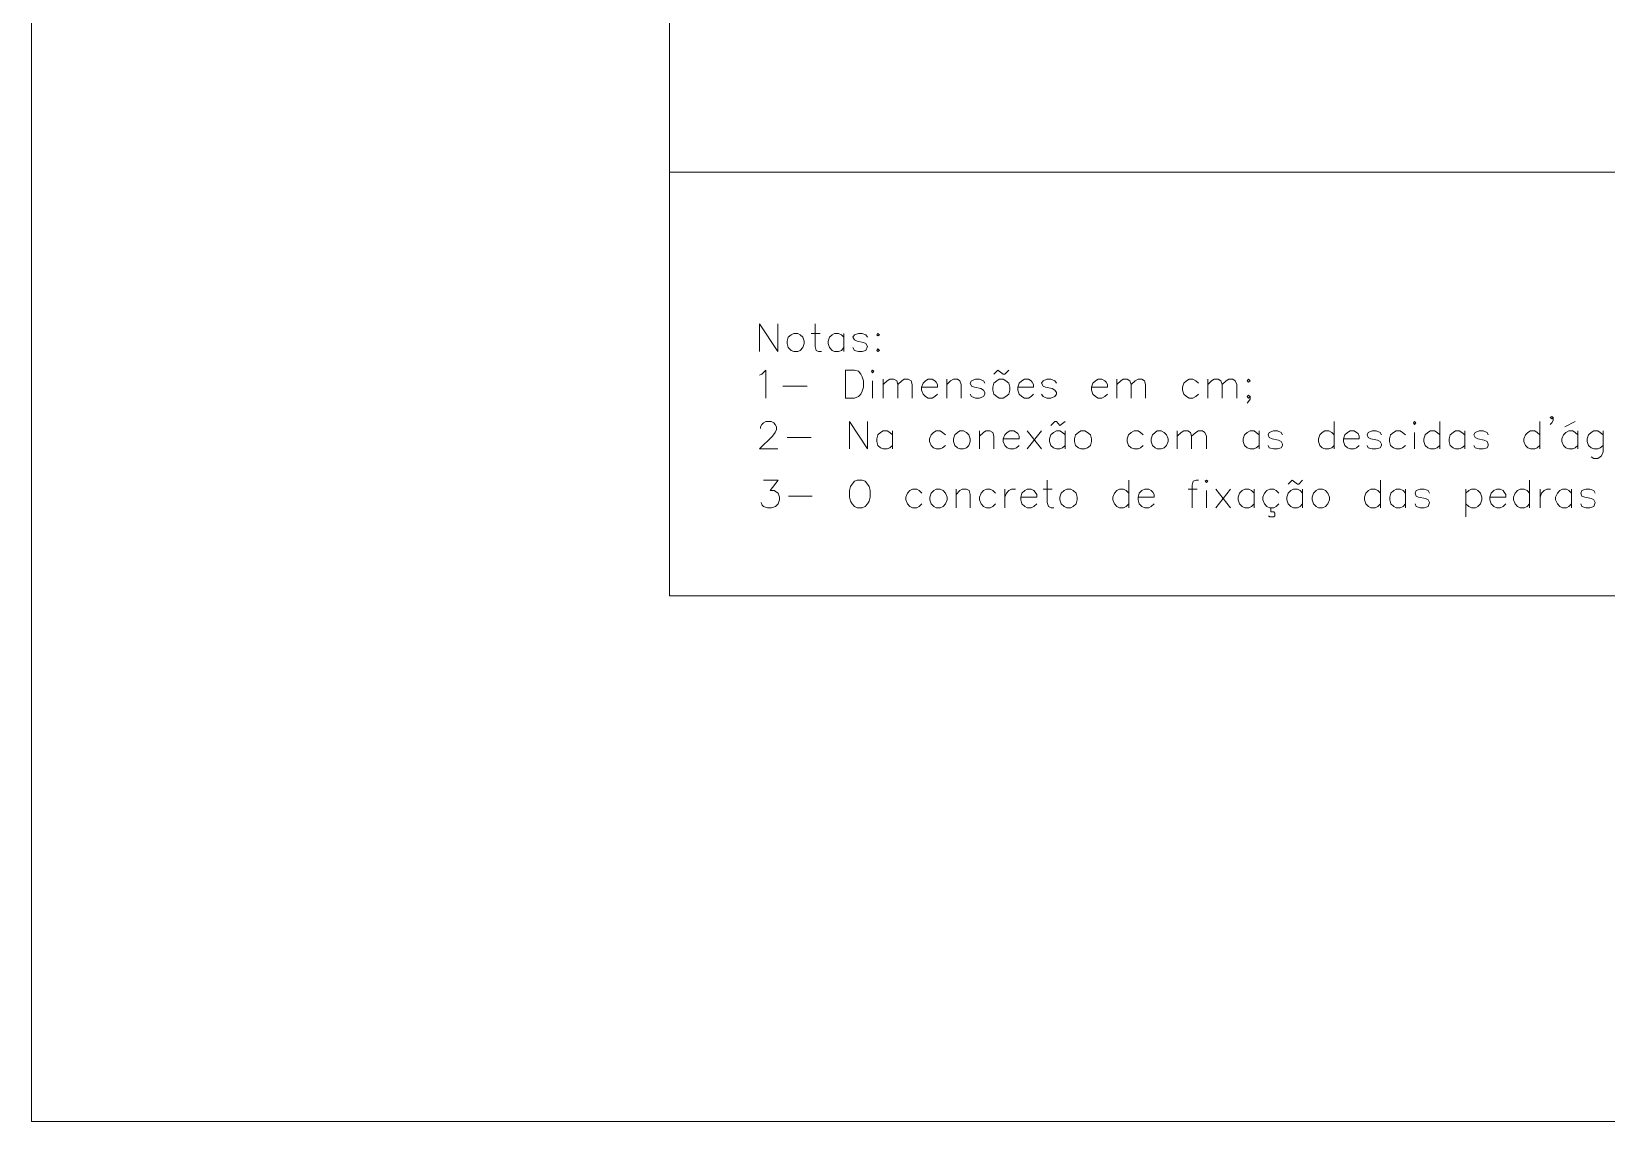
# Model space of a CAD drawing. Header units: feet. Extents: x 203667 to 205527, y 9204857 to 9205156.
# Drawn here: x 204236.12 to 204242.96, y 9205135.49 to 9205140.22 of the extents above; entities that cross this region are included whole.
import ezdxf

# ---------------------------------------------------------------- set-up
doc = ezdxf.new("R2010")
doc.units = ezdxf.units.FT
doc.header["$LTSCALE"] = 0.3
doc.header["$MEASUREMENT"] = 0
doc.layers.add('DRENAGEM a executar', color=242, linetype='Continuous', lineweight=30)

msp = doc.modelspace()

# ---------------------------------------------------------------- linework, layer by layer
at = {"layer": 'DRENAGEM a executar', "color": 7, "lineweight": 20}
msp.add_lwpolyline([(204236.1186, 9205135.4888), (204264.2641, 9205135.4888), (204264.2641, 9205156.1344), (204236.1186, 9205156.1344)], close=True, dxfattribs=at)
for points in [[(204238.8889, 9205154.4118), (204238.8889, 9205137.7706), (204262.0205, 9205137.7706), (204262.0205, 9205154.4118)], [(204252.9874, 9205139.6095), (204238.8889, 9205139.6095)], [(204239.2798, 9205138.8307), (204239.2798, 9205138.9518), (204239.3591, 9205138.8307), (204239.3591, 9205138.9518)], [(204239.4283, 9205138.91), (204239.4168, 9205138.9042), (204239.4038, 9205138.8941), (204239.3995, 9205138.8768), (204239.3995, 9205138.8653), (204239.4038, 9205138.848), (204239.4168, 9205138.835), (204239.4283, 9205138.8307), (204239.4457, 9205138.8307), (204239.4558, 9205138.835), (204239.4673, 9205138.848), (204239.4731, 9205138.8653), (204239.4731, 9205138.8768), (204239.4673, 9205138.8941), (204239.4558, 9205138.9042), (204239.4457, 9205138.91), (204239.4283, 9205138.91), (204239.4283, 9205138.91)], [(204239.5033, 9205138.91), (204239.5423, 9205138.91)], [(204239.5207, 9205138.9518), (204239.5207, 9205138.8523), (204239.525, 9205138.835), (204239.5351, 9205138.8307), (204239.5481, 9205138.8307)], [(204239.6447, 9205138.8941), (204239.6346, 9205138.9042), (204239.6216, 9205138.91), (204239.6043, 9205138.91), (204239.5942, 9205138.9042), (204239.5827, 9205138.8941), (204239.5769, 9205138.8768), (204239.5769, 9205138.8653), (204239.5827, 9205138.848), (204239.5942, 9205138.835), (204239.6043, 9205138.8307), (204239.6216, 9205138.8307), (204239.6346, 9205138.835), (204239.6447, 9205138.848)], [(204239.6447, 9205138.91), (204239.6447, 9205138.8307)], [(204239.7485, 9205138.8941), (204239.7413, 9205138.9042), (204239.7255, 9205138.91), (204239.7082, 9205138.91), (204239.6908, 9205138.9042), (204239.6836, 9205138.8941), (204239.6908, 9205138.8826), (204239.7024, 9205138.8768), (204239.7312, 9205138.8696), (204239.7413, 9205138.8653), (204239.7485, 9205138.8523), (204239.7413, 9205138.835), (204239.7255, 9205138.8307), (204239.7082, 9205138.8307), (204239.6908, 9205138.835), (204239.6836, 9205138.848)], [(204239.7933, 9205138.91), (204239.7889, 9205138.9042), (204239.7933, 9205138.8999), (204239.8005, 9205138.9042), (204239.7933, 9205138.91), (204239.7933, 9205138.91)], [(204239.7933, 9205138.8422), (204239.7889, 9205138.835), (204239.7933, 9205138.8307), (204239.8005, 9205138.835), (204239.7933, 9205138.8422), (204239.7933, 9205138.8422)], [(204239.2798, 9205138.7283), (204239.2899, 9205138.7326), (204239.3072, 9205138.7499), (204239.3072, 9205138.6287)], [(204239.6519, 9205138.6287), (204239.6519, 9205138.7499), (204239.6908, 9205138.7499), (204239.7082, 9205138.7456), (204239.7183, 9205138.7326), (204239.7255, 9205138.721), (204239.7312, 9205138.7037), (204239.7312, 9205138.6763), (204239.7255, 9205138.659), (204239.7183, 9205138.646), (204239.7082, 9205138.6359), (204239.6908, 9205138.6287), (204239.6519, 9205138.6287), (204239.6519, 9205138.6287)], [(204239.7658, 9205138.7456), (204239.7702, 9205138.7383), (204239.7759, 9205138.7456), (204239.7702, 9205138.7499), (204239.7658, 9205138.7456), (204239.7658, 9205138.7456)], [(204239.7702, 9205138.7037), (204239.7702, 9205138.6287)], [(204239.8163, 9205138.7109), (204239.8163, 9205138.6287)], [(204239.8163, 9205138.6879), (204239.8336, 9205138.7037), (204239.8452, 9205138.7109), (204239.8625, 9205138.7109), (204239.8755, 9205138.7037), (204239.8798, 9205138.6879), (204239.8798, 9205138.6287)], [(204239.8798, 9205138.6879), (204239.8971, 9205138.7037), (204239.9072, 9205138.7109), (204239.9245, 9205138.7109), (204239.9375, 9205138.7037), (204239.9418, 9205138.6879), (204239.9418, 9205138.6287)], [(204239.9822, 9205138.6763), (204240.0514, 9205138.6763), (204240.0514, 9205138.6879), (204240.0457, 9205138.698), (204240.0399, 9205138.7037), (204240.0283, 9205138.7109), (204240.011, 9205138.7109), (204239.9995, 9205138.7037), (204239.9894, 9205138.6936), (204239.9822, 9205138.6763), (204239.9822, 9205138.6633), (204239.9894, 9205138.646), (204239.9995, 9205138.6359), (204240.011, 9205138.6287), (204240.0283, 9205138.6287), (204240.0399, 9205138.6359), (204240.0514, 9205138.646)], [(204240.0918, 9205138.7109), (204240.0918, 9205138.6287)], [(204240.0918, 9205138.6879), (204240.1077, 9205138.7037), (204240.1207, 9205138.7109), (204240.138, 9205138.7109), (204240.1481, 9205138.7037), (204240.1553, 9205138.6879), (204240.1553, 9205138.6287)], [(204240.2577, 9205138.6936), (204240.2519, 9205138.7037), (204240.2346, 9205138.7109), (204240.2173, 9205138.7109), (204240.2, 9205138.7037), (204240.1942, 9205138.6936), (204240.2, 9205138.6807), (204240.213, 9205138.6763), (204240.2404, 9205138.6706), (204240.2519, 9205138.6633), (204240.2577, 9205138.6533), (204240.2577, 9205138.646), (204240.2519, 9205138.6359), (204240.2346, 9205138.6287), (204240.2173, 9205138.6287), (204240.2, 9205138.6359), (204240.1942, 9205138.646)], [(204240.3197, 9205138.7109), (204240.3096, 9205138.7037), (204240.2966, 9205138.6936), (204240.2923, 9205138.6763), (204240.2923, 9205138.6633), (204240.2966, 9205138.646), (204240.3096, 9205138.6359), (204240.3197, 9205138.6287), (204240.337, 9205138.6287), (204240.3485, 9205138.6359), (204240.3615, 9205138.646), (204240.3658, 9205138.6633), (204240.3658, 9205138.6763), (204240.3615, 9205138.6936), (204240.3485, 9205138.7037), (204240.337, 9205138.7109), (204240.3197, 9205138.7109), (204240.3197, 9205138.7109)], [(204240.2966, 9205138.7326), (204240.3139, 9205138.7499), (204240.337, 9205138.7326), (204240.3442, 9205138.7326), (204240.3615, 9205138.7499)], [(204240.4005, 9205138.6763), (204240.4682, 9205138.6763), (204240.4682, 9205138.6879), (204240.4625, 9205138.698), (204240.4582, 9205138.7037), (204240.4466, 9205138.7109), (204240.4293, 9205138.7109), (204240.4178, 9205138.7037), (204240.4062, 9205138.6936), (204240.4005, 9205138.6763), (204240.4005, 9205138.6633), (204240.4062, 9205138.646), (204240.4178, 9205138.6359), (204240.4293, 9205138.6287), (204240.4466, 9205138.6287), (204240.4582, 9205138.6359), (204240.4682, 9205138.646)], [(204240.5678, 9205138.6936), (204240.5606, 9205138.7037), (204240.5432, 9205138.7109), (204240.5259, 9205138.7109), (204240.5101, 9205138.7037), (204240.5029, 9205138.6936), (204240.5101, 9205138.6807), (204240.5202, 9205138.6763), (204240.549, 9205138.6706), (204240.5606, 9205138.6633), (204240.5678, 9205138.6533), (204240.5678, 9205138.646), (204240.5606, 9205138.6359), (204240.5432, 9205138.6287), (204240.5259, 9205138.6287), (204240.5101, 9205138.6359), (204240.5029, 9205138.646)], [(204240.7206, 9205138.6763), (204240.7899, 9205138.6763), (204240.7899, 9205138.6879), (204240.7841, 9205138.698), (204240.7783, 9205138.7037), (204240.7654, 9205138.7109), (204240.7495, 9205138.7109), (204240.738, 9205138.7037), (204240.7264, 9205138.6936), (204240.7206, 9205138.6763), (204240.7206, 9205138.6633), (204240.7264, 9205138.646), (204240.738, 9205138.6359), (204240.7495, 9205138.6287), (204240.7654, 9205138.6287), (204240.7783, 9205138.6359), (204240.7899, 9205138.646)], [(204240.8303, 9205138.7109), (204240.8303, 9205138.6287)], [(204240.8303, 9205138.6879), (204240.8476, 9205138.7037), (204240.8577, 9205138.7109), (204240.875, 9205138.7109), (204240.8865, 9205138.7037), (204240.8923, 9205138.6879), (204240.8923, 9205138.6287)], [(204240.8923, 9205138.6879), (204240.9096, 9205138.7037), (204240.9226, 9205138.7109), (204240.9384, 9205138.7109), (204240.95, 9205138.7037), (204240.9543, 9205138.6879), (204240.9543, 9205138.6287)], [(204241.1851, 9205138.6936), (204241.1735, 9205138.7037), (204241.1606, 9205138.7109), (204241.1447, 9205138.7109), (204241.1331, 9205138.7037), (204241.1216, 9205138.6936), (204241.1158, 9205138.6763), (204241.1158, 9205138.6633), (204241.1216, 9205138.646), (204241.1331, 9205138.6359), (204241.1447, 9205138.6287), (204241.1606, 9205138.6287), (204241.1735, 9205138.6359), (204241.1851, 9205138.646)], [(204241.2255, 9205138.7109), (204241.2255, 9205138.6287)], [(204241.2255, 9205138.6879), (204241.2413, 9205138.7037), (204241.2529, 9205138.7109), (204241.2702, 9205138.7109), (204241.2817, 9205138.7037), (204241.2875, 9205138.6879), (204241.2875, 9205138.6287)], [(204241.2875, 9205138.6879), (204241.3048, 9205138.7037), (204241.3163, 9205138.7109), (204241.3336, 9205138.7109), (204241.3437, 9205138.7037), (204241.3509, 9205138.6879), (204241.3509, 9205138.6287)], [(204241.4014, 9205138.7109), (204241.3956, 9205138.7037), (204241.4014, 9205138.698), (204241.4086, 9205138.7037), (204241.4014, 9205138.7109), (204241.4014, 9205138.7109)], [(204239.3808, 9205138.6807), (204239.486, 9205138.6807)], [(204241.4086, 9205138.6359), (204241.4014, 9205138.6287), (204241.3956, 9205138.6359), (204241.4014, 9205138.6417), (204241.4086, 9205138.6359), (204241.4086, 9205138.6244), (204241.4014, 9205138.6143), (204241.3956, 9205138.6071)], [(204239.2841, 9205138.4975), (204239.2841, 9205138.5047), (204239.2899, 9205138.5148), (204239.2971, 9205138.522), (204239.3072, 9205138.5278), (204239.3303, 9205138.5278), (204239.3418, 9205138.522), (204239.3476, 9205138.5148), (204239.3533, 9205138.5047), (204239.3533, 9205138.4932), (204239.3476, 9205138.4802), (204239.336, 9205138.4643), (204239.2798, 9205138.4081), (204239.3591, 9205138.4081)], [(204239.6692, 9205138.4081), (204239.6692, 9205138.5278), (204239.7485, 9205138.4081), (204239.7485, 9205138.5278)], [(204240.5432, 9205138.5105), (204240.5606, 9205138.5278), (204240.5678, 9205138.5278), (204240.5836, 9205138.5105), (204240.6067, 9205138.5278)], [(204241.7735, 9205138.5278), (204241.7735, 9205138.4081)], [(204242.1182, 9205138.522), (204242.1226, 9205138.5148), (204242.1283, 9205138.522), (204242.1226, 9205138.5278), (204242.1182, 9205138.522), (204242.1182, 9205138.522)], [(204242.2322, 9205138.5278), (204242.2322, 9205138.4081)], [(204242.6663, 9205138.5278), (204242.6663, 9205138.4081)], [(204242.724, 9205138.5451), (204242.7182, 9205138.5393), (204242.711, 9205138.5451), (204242.7182, 9205138.5494), (204242.724, 9205138.5451), (204242.724, 9205138.5321), (204242.7182, 9205138.522), (204242.711, 9205138.5148)], [(204242.7759, 9205138.5047), (204242.8206, 9205138.5278)], [(204239.3995, 9205138.4585), (204239.5033, 9205138.4585)], [(204239.8567, 9205138.4701), (204239.8452, 9205138.4802), (204239.8336, 9205138.4874), (204239.8163, 9205138.4874), (204239.8048, 9205138.4802), (204239.7933, 9205138.4701), (204239.7889, 9205138.4528), (204239.7889, 9205138.4412), (204239.7933, 9205138.4239), (204239.8048, 9205138.4124), (204239.8163, 9205138.4081), (204239.8336, 9205138.4081), (204239.8452, 9205138.4124), (204239.8567, 9205138.4239)], [(204239.8567, 9205138.4874), (204239.8567, 9205138.4081)], [(204240.086, 9205138.4701), (204240.0731, 9205138.4802), (204240.063, 9205138.4874), (204240.0457, 9205138.4874), (204240.0341, 9205138.4802), (204240.024, 9205138.4701), (204240.0168, 9205138.4528), (204240.0168, 9205138.4412), (204240.024, 9205138.4239), (204240.0341, 9205138.4124), (204240.0457, 9205138.4081), (204240.063, 9205138.4081), (204240.0731, 9205138.4124), (204240.086, 9205138.4239)], [(204240.1481, 9205138.4874), (204240.138, 9205138.4802), (204240.1264, 9205138.4701), (204240.1207, 9205138.4528), (204240.1207, 9205138.4412), (204240.1264, 9205138.4239), (204240.138, 9205138.4124), (204240.1481, 9205138.4081), (204240.1654, 9205138.4081), (204240.1783, 9205138.4124), (204240.1884, 9205138.4239), (204240.1942, 9205138.4412), (204240.1942, 9205138.4528), (204240.1884, 9205138.4701), (204240.1783, 9205138.4802), (204240.1654, 9205138.4874), (204240.1481, 9205138.4874), (204240.1481, 9205138.4874)], [(204240.2346, 9205138.4874), (204240.2346, 9205138.4081)], [(204240.2346, 9205138.4643), (204240.2519, 9205138.4802), (204240.262, 9205138.4874), (204240.2793, 9205138.4874), (204240.2923, 9205138.4802), (204240.2966, 9205138.4643), (204240.2966, 9205138.4081)], [(204240.337, 9205138.4528), (204240.4062, 9205138.4528), (204240.4062, 9205138.4643), (204240.4005, 9205138.4758), (204240.3947, 9205138.4802), (204240.3832, 9205138.4874), (204240.3658, 9205138.4874), (204240.3543, 9205138.4802), (204240.3442, 9205138.4701), (204240.337, 9205138.4528), (204240.337, 9205138.4412), (204240.3442, 9205138.4239), (204240.3543, 9205138.4124), (204240.3658, 9205138.4081), (204240.3832, 9205138.4081), (204240.3947, 9205138.4124), (204240.4062, 9205138.4239)], [(204240.4408, 9205138.4874), (204240.5029, 9205138.4081)], [(204240.5029, 9205138.4874), (204240.4408, 9205138.4081)], [(204240.6067, 9205138.4701), (204240.5952, 9205138.4802), (204240.5836, 9205138.4874), (204240.5678, 9205138.4874), (204240.5548, 9205138.4802), (204240.5432, 9205138.4701), (204240.5375, 9205138.4528), (204240.5375, 9205138.4412), (204240.5432, 9205138.4239), (204240.5548, 9205138.4124), (204240.5678, 9205138.4081), (204240.5836, 9205138.4081), (204240.5952, 9205138.4124), (204240.6067, 9205138.4239)], [(204240.6067, 9205138.4874), (204240.6067, 9205138.4081)], [(204240.6745, 9205138.4874), (204240.6644, 9205138.4802), (204240.6514, 9205138.4701), (204240.6471, 9205138.4528), (204240.6471, 9205138.4412), (204240.6514, 9205138.4239), (204240.6644, 9205138.4124), (204240.6745, 9205138.4081), (204240.6918, 9205138.4081), (204240.7033, 9205138.4124), (204240.7163, 9205138.4239), (204240.7206, 9205138.4412), (204240.7206, 9205138.4528), (204240.7163, 9205138.4701), (204240.7033, 9205138.4802), (204240.6918, 9205138.4874), (204240.6745, 9205138.4874), (204240.6745, 9205138.4874)], [(204240.9442, 9205138.4701), (204240.9327, 9205138.4802), (204240.9226, 9205138.4874), (204240.9053, 9205138.4874), (204240.8923, 9205138.4802), (204240.8807, 9205138.4701), (204240.875, 9205138.4528), (204240.875, 9205138.4412), (204240.8807, 9205138.4239), (204240.8923, 9205138.4124), (204240.9053, 9205138.4081), (204240.9226, 9205138.4081), (204240.9327, 9205138.4124), (204240.9442, 9205138.4239)], [(204241.0062, 9205138.4874), (204240.9961, 9205138.4802), (204240.9846, 9205138.4701), (204240.9788, 9205138.4528), (204240.9788, 9205138.4412), (204240.9846, 9205138.4239), (204240.9961, 9205138.4124), (204241.0062, 9205138.4081), (204241.0235, 9205138.4081), (204241.0365, 9205138.4124), (204241.0466, 9205138.4239), (204241.0538, 9205138.4412), (204241.0538, 9205138.4528), (204241.0466, 9205138.4701), (204241.0365, 9205138.4802), (204241.0235, 9205138.4874), (204241.0062, 9205138.4874), (204241.0062, 9205138.4874)], [(204241.0928, 9205138.4874), (204241.0928, 9205138.4081)], [(204241.0928, 9205138.4643), (204241.1101, 9205138.4802), (204241.1216, 9205138.4874), (204241.1389, 9205138.4874), (204241.1505, 9205138.4802), (204241.1548, 9205138.4643), (204241.1548, 9205138.4081)], [(204241.1548, 9205138.4643), (204241.1735, 9205138.4802), (204241.1851, 9205138.4874), (204241.2024, 9205138.4874), (204241.2125, 9205138.4802), (204241.2197, 9205138.4643), (204241.2197, 9205138.4081)], [(204241.4476, 9205138.4701), (204241.436, 9205138.4802), (204241.4259, 9205138.4874), (204241.4086, 9205138.4874), (204241.3956, 9205138.4802), (204241.3841, 9205138.4701), (204241.3783, 9205138.4528), (204241.3783, 9205138.4412), (204241.3841, 9205138.4239), (204241.3956, 9205138.4124), (204241.4086, 9205138.4081), (204241.4259, 9205138.4081), (204241.436, 9205138.4124), (204241.4476, 9205138.4239)], [(204241.4476, 9205138.4874), (204241.4476, 9205138.4081)], [(204241.55, 9205138.4701), (204241.5442, 9205138.4802), (204241.5283, 9205138.4874), (204241.511, 9205138.4874), (204241.4923, 9205138.4802), (204241.488, 9205138.4701), (204241.4923, 9205138.4585), (204241.5053, 9205138.4528), (204241.5327, 9205138.447), (204241.5442, 9205138.4412), (204241.55, 9205138.4297), (204241.55, 9205138.4239), (204241.5442, 9205138.4124), (204241.5283, 9205138.4081), (204241.511, 9205138.4081), (204241.4923, 9205138.4124), (204241.488, 9205138.4239)], [(204241.7735, 9205138.4701), (204241.7634, 9205138.4802), (204241.7505, 9205138.4874), (204241.7331, 9205138.4874), (204241.7216, 9205138.4802), (204241.7115, 9205138.4701), (204241.7057, 9205138.4528), (204241.7057, 9205138.4412), (204241.7115, 9205138.4239), (204241.7216, 9205138.4124), (204241.7331, 9205138.4081), (204241.7505, 9205138.4081), (204241.7634, 9205138.4124), (204241.7735, 9205138.4239)], [(204241.8139, 9205138.4528), (204241.8831, 9205138.4528), (204241.8831, 9205138.4643), (204241.8774, 9205138.4758), (204241.8702, 9205138.4802), (204241.8601, 9205138.4874), (204241.8428, 9205138.4874), (204241.8312, 9205138.4802), (204241.8197, 9205138.4701), (204241.8139, 9205138.4528), (204241.8139, 9205138.4412), (204241.8197, 9205138.4239), (204241.8312, 9205138.4124), (204241.8428, 9205138.4081), (204241.8601, 9205138.4081), (204241.8702, 9205138.4124), (204241.8831, 9205138.4239)], [(204241.9798, 9205138.4701), (204241.974, 9205138.4802), (204241.9567, 9205138.4874), (204241.9394, 9205138.4874), (204241.9221, 9205138.4802), (204241.9178, 9205138.4701), (204241.9221, 9205138.4585), (204241.9336, 9205138.4528), (204241.9625, 9205138.447), (204241.974, 9205138.4412), (204241.9798, 9205138.4297), (204241.9798, 9205138.4239), (204241.974, 9205138.4124), (204241.9567, 9205138.4081), (204241.9394, 9205138.4081), (204241.9221, 9205138.4124), (204241.9178, 9205138.4239)], [(204242.0836, 9205138.4701), (204242.0706, 9205138.4802), (204242.0605, 9205138.4874), (204242.0432, 9205138.4874), (204242.0317, 9205138.4802), (204242.0187, 9205138.4701), (204242.0144, 9205138.4528), (204242.0144, 9205138.4412), (204242.0187, 9205138.4239), (204242.0317, 9205138.4124), (204242.0432, 9205138.4081), (204242.0605, 9205138.4081), (204242.0706, 9205138.4124), (204242.0836, 9205138.4239)], [(204242.1226, 9205138.4802), (204242.1226, 9205138.4081)], [(204242.2322, 9205138.4701), (204242.2206, 9205138.4802), (204242.2091, 9205138.4874), (204242.1918, 9205138.4874), (204242.1803, 9205138.4802), (204242.1687, 9205138.4701), (204242.1629, 9205138.4528), (204242.1629, 9205138.4412), (204242.1687, 9205138.4239), (204242.1803, 9205138.4124), (204242.1918, 9205138.4081), (204242.2091, 9205138.4081), (204242.2206, 9205138.4124), (204242.2322, 9205138.4239)], [(204242.3418, 9205138.4701), (204242.3288, 9205138.4802), (204242.3173, 9205138.4874), (204242.3, 9205138.4874), (204242.2899, 9205138.4802), (204242.2769, 9205138.4701), (204242.2726, 9205138.4528), (204242.2726, 9205138.4412), (204242.2769, 9205138.4239), (204242.2899, 9205138.4124), (204242.3, 9205138.4081), (204242.3173, 9205138.4081), (204242.3288, 9205138.4124), (204242.3418, 9205138.4239)], [(204242.3418, 9205138.4874), (204242.3418, 9205138.4081)], [(204242.4428, 9205138.4701), (204242.4384, 9205138.4802), (204242.4211, 9205138.4874), (204242.4038, 9205138.4874), (204242.3865, 9205138.4802), (204242.3807, 9205138.4701), (204242.3865, 9205138.4585), (204242.398, 9205138.4528), (204242.4254, 9205138.447), (204242.4384, 9205138.4412), (204242.4428, 9205138.4297), (204242.4428, 9205138.4239), (204242.4384, 9205138.4124), (204242.4211, 9205138.4081), (204242.4038, 9205138.4081), (204242.3865, 9205138.4124), (204242.3807, 9205138.4239)], [(204242.6663, 9205138.4701), (204242.6548, 9205138.4802), (204242.6447, 9205138.4874), (204242.6259, 9205138.4874), (204242.6144, 9205138.4802), (204242.6043, 9205138.4701), (204242.5971, 9205138.4528), (204242.5971, 9205138.4412), (204242.6043, 9205138.4239), (204242.6144, 9205138.4124), (204242.6259, 9205138.4081), (204242.6447, 9205138.4081), (204242.6548, 9205138.4124), (204242.6663, 9205138.4239)], [(204242.8322, 9205138.4701), (204242.8206, 9205138.4802), (204242.8105, 9205138.4874), (204242.7932, 9205138.4874), (204242.7803, 9205138.4802), (204242.7702, 9205138.4701), (204242.7629, 9205138.4528), (204242.7629, 9205138.4412), (204242.7702, 9205138.4239), (204242.7803, 9205138.4124), (204242.7932, 9205138.4081), (204242.8105, 9205138.4081), (204242.8206, 9205138.4124), (204242.8322, 9205138.4239)], [(204242.8322, 9205138.4874), (204242.8322, 9205138.4081)], [(204242.9418, 9205138.4701), (204242.9288, 9205138.4802), (204242.9187, 9205138.4874), (204242.9014, 9205138.4874), (204242.8899, 9205138.4802), (204242.8783, 9205138.4701), (204242.8726, 9205138.4528), (204242.8726, 9205138.4412), (204242.8783, 9205138.4239), (204242.8899, 9205138.4124), (204242.9014, 9205138.4081), (204242.9187, 9205138.4081), (204242.9288, 9205138.4124), (204242.9418, 9205138.4239)], [(204242.9418, 9205138.4874), (204242.9418, 9205138.3951), (204242.9346, 9205138.3778), (204242.9288, 9205138.3734), (204242.9187, 9205138.3662), (204242.9014, 9205138.3662), (204242.8899, 9205138.3734)], [(204239.2971, 9205138.2725), (204239.3606, 9205138.2725), (204239.3259, 9205138.2278), (204239.3433, 9205138.2278), (204239.3533, 9205138.2206), (204239.3606, 9205138.2162), (204239.3663, 9205138.1989), (204239.3663, 9205138.1874), (204239.3606, 9205138.1701), (204239.349, 9205138.1585), (204239.3317, 9205138.1528), (204239.3144, 9205138.1528), (204239.2971, 9205138.1585), (204239.2913, 9205138.1643), (204239.287, 9205138.1759)], [(204239.7038, 9205138.2725), (204239.6908, 9205138.2682), (204239.6808, 9205138.2552), (204239.6735, 9205138.2451), (204239.6692, 9205138.2278), (204239.6692, 9205138.1989), (204239.6735, 9205138.1816), (204239.6808, 9205138.1701), (204239.6908, 9205138.1585), (204239.7038, 9205138.1528), (204239.7255, 9205138.1528), (204239.7384, 9205138.1585), (204239.7485, 9205138.1701), (204239.7558, 9205138.1816), (204239.7601, 9205138.1989), (204239.7601, 9205138.2278), (204239.7558, 9205138.2451), (204239.7485, 9205138.2552), (204239.7384, 9205138.2682), (204239.7255, 9205138.2725), (204239.7038, 9205138.2725), (204239.7038, 9205138.2725)], [(204239.9836, 9205138.2162), (204239.9721, 9205138.2278), (204239.962, 9205138.2335), (204239.9432, 9205138.2335), (204239.9317, 9205138.2278), (204239.9216, 9205138.2162), (204239.9144, 9205138.1989), (204239.9144, 9205138.1874), (204239.9216, 9205138.1701), (204239.9317, 9205138.1585), (204239.9432, 9205138.1528), (204239.962, 9205138.1528), (204239.9721, 9205138.1585), (204239.9836, 9205138.1701)], [(204240.0457, 9205138.2335), (204240.0356, 9205138.2278), (204240.024, 9205138.2162), (204240.0182, 9205138.1989), (204240.0182, 9205138.1874), (204240.024, 9205138.1701), (204240.0356, 9205138.1585), (204240.0457, 9205138.1528), (204240.063, 9205138.1528), (204240.0759, 9205138.1585), (204240.086, 9205138.1701), (204240.0932, 9205138.1874), (204240.0932, 9205138.1989), (204240.086, 9205138.2162), (204240.0759, 9205138.2278), (204240.063, 9205138.2335), (204240.0457, 9205138.2335), (204240.0457, 9205138.2335)], [(204240.1322, 9205138.2335), (204240.1322, 9205138.1528)], [(204240.1322, 9205138.2105), (204240.1495, 9205138.2278), (204240.1596, 9205138.2335), (204240.1783, 9205138.2335), (204240.1899, 9205138.2278), (204240.1942, 9205138.2105), (204240.1942, 9205138.1528)], [(204240.3038, 9205138.2162), (204240.2923, 9205138.2278), (204240.2807, 9205138.2335), (204240.2649, 9205138.2335), (204240.2519, 9205138.2278), (204240.2418, 9205138.2162), (204240.2346, 9205138.1989), (204240.2346, 9205138.1874), (204240.2418, 9205138.1701), (204240.2519, 9205138.1585), (204240.2649, 9205138.1528), (204240.2807, 9205138.1528), (204240.2923, 9205138.1585), (204240.3038, 9205138.1701)], [(204240.3442, 9205138.2335), (204240.3442, 9205138.1528)], [(204240.3442, 9205138.1989), (204240.3514, 9205138.2162), (204240.3615, 9205138.2278), (204240.3731, 9205138.2335), (204240.3904, 9205138.2335)], [(204240.4134, 9205138.1989), (204240.4827, 9205138.1989), (204240.4827, 9205138.2105), (204240.4755, 9205138.2206), (204240.4697, 9205138.2278), (204240.4582, 9205138.2335), (204240.4408, 9205138.2335), (204240.4307, 9205138.2278), (204240.4178, 9205138.2162), (204240.4134, 9205138.1989), (204240.4134, 9205138.1874), (204240.4178, 9205138.1701), (204240.4307, 9205138.1585), (204240.4408, 9205138.1528), (204240.4582, 9205138.1528), (204240.4697, 9205138.1585), (204240.4827, 9205138.1701)], [(204240.5101, 9205138.2335), (204240.549, 9205138.2335)], [(204240.5274, 9205138.2725), (204240.5274, 9205138.1759), (204240.5332, 9205138.1585), (204240.5447, 9205138.1528), (204240.5562, 9205138.1528)], [(204240.6139, 9205138.2335), (204240.6024, 9205138.2278), (204240.5894, 9205138.2162), (204240.5836, 9205138.1989), (204240.5836, 9205138.1874), (204240.5894, 9205138.1701), (204240.6024, 9205138.1585), (204240.6139, 9205138.1528), (204240.6312, 9205138.1528), (204240.6413, 9205138.1585), (204240.6543, 9205138.1701), (204240.6586, 9205138.1874), (204240.6586, 9205138.1989), (204240.6543, 9205138.2162), (204240.6413, 9205138.2278), (204240.6312, 9205138.2335), (204240.6139, 9205138.2335), (204240.6139, 9205138.2335)], [(204240.8822, 9205138.2162), (204240.8706, 9205138.2278), (204240.8591, 9205138.2335), (204240.8418, 9205138.2335), (204240.8303, 9205138.2278), (204240.8202, 9205138.2162), (204240.813, 9205138.1989), (204240.813, 9205138.1874), (204240.8202, 9205138.1701), (204240.8303, 9205138.1585), (204240.8418, 9205138.1528), (204240.8591, 9205138.1528), (204240.8706, 9205138.1585), (204240.8822, 9205138.1701)], [(204240.8822, 9205138.2725), (204240.8822, 9205138.1528)], [(204240.9226, 9205138.1989), (204240.9918, 9205138.1989), (204240.9918, 9205138.2105), (204240.986, 9205138.2206), (204240.9788, 9205138.2278), (204240.9687, 9205138.2335), (204240.9514, 9205138.2335), (204240.9384, 9205138.2278), (204240.9269, 9205138.2162), (204240.9226, 9205138.1989), (204240.9226, 9205138.1874), (204240.9269, 9205138.1701), (204240.9384, 9205138.1585), (204240.9514, 9205138.1528), (204240.9687, 9205138.1528), (204240.9788, 9205138.1585), (204240.9918, 9205138.1701)], [(204241.1404, 9205138.2335), (204241.1793, 9205138.2335)], [(204241.1851, 9205138.2725), (204241.175, 9205138.2725), (204241.162, 9205138.2682), (204241.1577, 9205138.2509), (204241.1577, 9205138.1528)], [(204241.2139, 9205138.2682), (204241.2197, 9205138.2624), (204241.2255, 9205138.2682), (204241.2197, 9205138.2725), (204241.2139, 9205138.2682), (204241.2139, 9205138.2682)], [(204241.2197, 9205138.2278), (204241.2197, 9205138.1528)], [(204241.2601, 9205138.2335), (204241.3235, 9205138.1528)], [(204241.3235, 9205138.2335), (204241.2601, 9205138.1528)], [(204241.4259, 9205138.2162), (204241.4144, 9205138.2278), (204241.4029, 9205138.2335), (204241.3855, 9205138.2335), (204241.374, 9205138.2278), (204241.3625, 9205138.2162), (204241.3567, 9205138.1989), (204241.3567, 9205138.1874), (204241.3625, 9205138.1701), (204241.374, 9205138.1585), (204241.3855, 9205138.1528), (204241.4029, 9205138.1528), (204241.4144, 9205138.1585), (204241.4259, 9205138.1701)], [(204241.4259, 9205138.2335), (204241.4259, 9205138.1528)], [(204241.5341, 9205138.2162), (204241.5226, 9205138.2278), (204241.5125, 9205138.2335), (204241.4952, 9205138.2335), (204241.4822, 9205138.2278), (204241.4721, 9205138.2162), (204241.4649, 9205138.1989), (204241.4649, 9205138.1874), (204241.4721, 9205138.1701), (204241.4822, 9205138.1585), (204241.4952, 9205138.1528), (204241.5125, 9205138.1528), (204241.5226, 9205138.1585), (204241.5341, 9205138.1701)], [(204241.6365, 9205138.2162), (204241.6264, 9205138.2278), (204241.6149, 9205138.2335), (204241.5976, 9205138.2335), (204241.586, 9205138.2278), (204241.5745, 9205138.2162), (204241.5687, 9205138.1989), (204241.5687, 9205138.1874), (204241.5745, 9205138.1701), (204241.586, 9205138.1585), (204241.5976, 9205138.1528), (204241.6149, 9205138.1528), (204241.6264, 9205138.1585), (204241.6365, 9205138.1701)], [(204241.5745, 9205138.2552), (204241.5918, 9205138.2725), (204241.6149, 9205138.2552), (204241.6206, 9205138.2552), (204241.6365, 9205138.2725)], [(204241.6365, 9205138.2335), (204241.6365, 9205138.1528)], [(204241.7057, 9205138.2335), (204241.6956, 9205138.2278), (204241.6841, 9205138.2162), (204241.6783, 9205138.1989), (204241.6783, 9205138.1874), (204241.6841, 9205138.1701), (204241.6956, 9205138.1585), (204241.7057, 9205138.1528), (204241.723, 9205138.1528), (204241.736, 9205138.1585), (204241.7461, 9205138.1701), (204241.7533, 9205138.1874), (204241.7533, 9205138.1989), (204241.7461, 9205138.2162), (204241.736, 9205138.2278), (204241.723, 9205138.2335), (204241.7057, 9205138.2335), (204241.7057, 9205138.2335)], [(204241.9755, 9205138.2162), (204241.9639, 9205138.2278), (204241.9524, 9205138.2335), (204241.9336, 9205138.2335), (204241.9235, 9205138.2278), (204241.912, 9205138.2162), (204241.9062, 9205138.1989), (204241.9062, 9205138.1874), (204241.912, 9205138.1701), (204241.9235, 9205138.1585), (204241.9336, 9205138.1528), (204241.9524, 9205138.1528), (204241.9639, 9205138.1585), (204241.9755, 9205138.1701)], [(204241.9755, 9205138.2725), (204241.9755, 9205138.1528)], [(204242.0836, 9205138.2162), (204242.0735, 9205138.2278), (204242.0605, 9205138.2335), (204242.0432, 9205138.2335), (204242.0331, 9205138.2278), (204242.0202, 9205138.2162), (204242.0158, 9205138.1989), (204242.0158, 9205138.1874), (204242.0202, 9205138.1701), (204242.0331, 9205138.1585), (204242.0432, 9205138.1528), (204242.0605, 9205138.1528), (204242.0735, 9205138.1585), (204242.0836, 9205138.1701)], [(204242.0836, 9205138.2335), (204242.0836, 9205138.1528)], [(204242.1875, 9205138.2162), (204242.1817, 9205138.2278), (204242.1644, 9205138.2335), (204242.1471, 9205138.2335), (204242.1298, 9205138.2278), (204242.1254, 9205138.2162), (204242.1298, 9205138.2033), (204242.1399, 9205138.1989), (204242.1702, 9205138.1932), (204242.1817, 9205138.1874), (204242.1875, 9205138.1759), (204242.1817, 9205138.1585), (204242.1644, 9205138.1528), (204242.1471, 9205138.1528), (204242.1298, 9205138.1585), (204242.1254, 9205138.1701)], [(204242.3461, 9205138.2335), (204242.3461, 9205138.1138)], [(204242.3461, 9205138.2162), (204242.3591, 9205138.2278), (204242.3706, 9205138.2335), (204242.3879, 9205138.2335), (204242.398, 9205138.2278), (204242.4096, 9205138.2162), (204242.4154, 9205138.1989), (204242.4154, 9205138.1874), (204242.4096, 9205138.1701), (204242.398, 9205138.1585), (204242.3879, 9205138.1528), (204242.3706, 9205138.1528), (204242.3591, 9205138.1585), (204242.3461, 9205138.1701)], [(204242.45, 9205138.1989), (204242.5192, 9205138.1989), (204242.5192, 9205138.2105), (204242.512, 9205138.2206), (204242.5077, 9205138.2278), (204242.4947, 9205138.2335), (204242.4803, 9205138.2335), (204242.4673, 9205138.2278), (204242.4557, 9205138.2162), (204242.45, 9205138.1989), (204242.45, 9205138.1874), (204242.4557, 9205138.1701), (204242.4673, 9205138.1585), (204242.4803, 9205138.1528), (204242.4947, 9205138.1528), (204242.5077, 9205138.1585), (204242.5192, 9205138.1701)], [(204242.6216, 9205138.2162), (204242.6115, 9205138.2278), (204242.5985, 9205138.2335), (204242.5812, 9205138.2335), (204242.5697, 9205138.2278), (204242.5596, 9205138.2162), (204242.5524, 9205138.1989), (204242.5524, 9205138.1874), (204242.5596, 9205138.1701), (204242.5697, 9205138.1585), (204242.5812, 9205138.1528), (204242.5985, 9205138.1528), (204242.6115, 9205138.1585), (204242.6216, 9205138.1701)], [(204242.6216, 9205138.2725), (204242.6216, 9205138.1528)], [(204242.6678, 9205138.2335), (204242.6678, 9205138.1528)], [(204242.6678, 9205138.1989), (204242.6735, 9205138.2162), (204242.6851, 9205138.2278), (204242.6966, 9205138.2335), (204242.7125, 9205138.2335)], [(204242.8048, 9205138.2162), (204242.7932, 9205138.2278), (204242.7831, 9205138.2335), (204242.7658, 9205138.2335), (204242.7529, 9205138.2278), (204242.7428, 9205138.2162), (204242.7355, 9205138.1989), (204242.7355, 9205138.1874), (204242.7428, 9205138.1701), (204242.7529, 9205138.1585), (204242.7658, 9205138.1528), (204242.7831, 9205138.1528), (204242.7932, 9205138.1585), (204242.8048, 9205138.1701)], [(204242.8048, 9205138.2335), (204242.8048, 9205138.1528)], [(204242.9072, 9205138.2162), (204242.9014, 9205138.2278), (204242.8841, 9205138.2335), (204242.8668, 9205138.2335), (204242.8495, 9205138.2278), (204242.8452, 9205138.2162), (204242.8495, 9205138.2033), (204242.8625, 9205138.1989), (204242.8913, 9205138.1932), (204242.9014, 9205138.1874), (204242.9072, 9205138.1759), (204242.9014, 9205138.1585), (204242.8841, 9205138.1528), (204242.8668, 9205138.1528), (204242.8495, 9205138.1585), (204242.8452, 9205138.1701)], [(204239.4053, 9205138.2033), (204239.5077, 9205138.2033)], [(204241.4894, 9205138.1182), (204241.4952, 9205138.1138), (204241.5125, 9205138.1138), (204241.5168, 9205138.1182), (204241.5168, 9205138.1297), (204241.5125, 9205138.1355), (204241.4995, 9205138.1355), (204241.4995, 9205138.1528)]]:
    msp.add_lwpolyline(points, dxfattribs=at)

doc.saveas('drawing.dxf')
